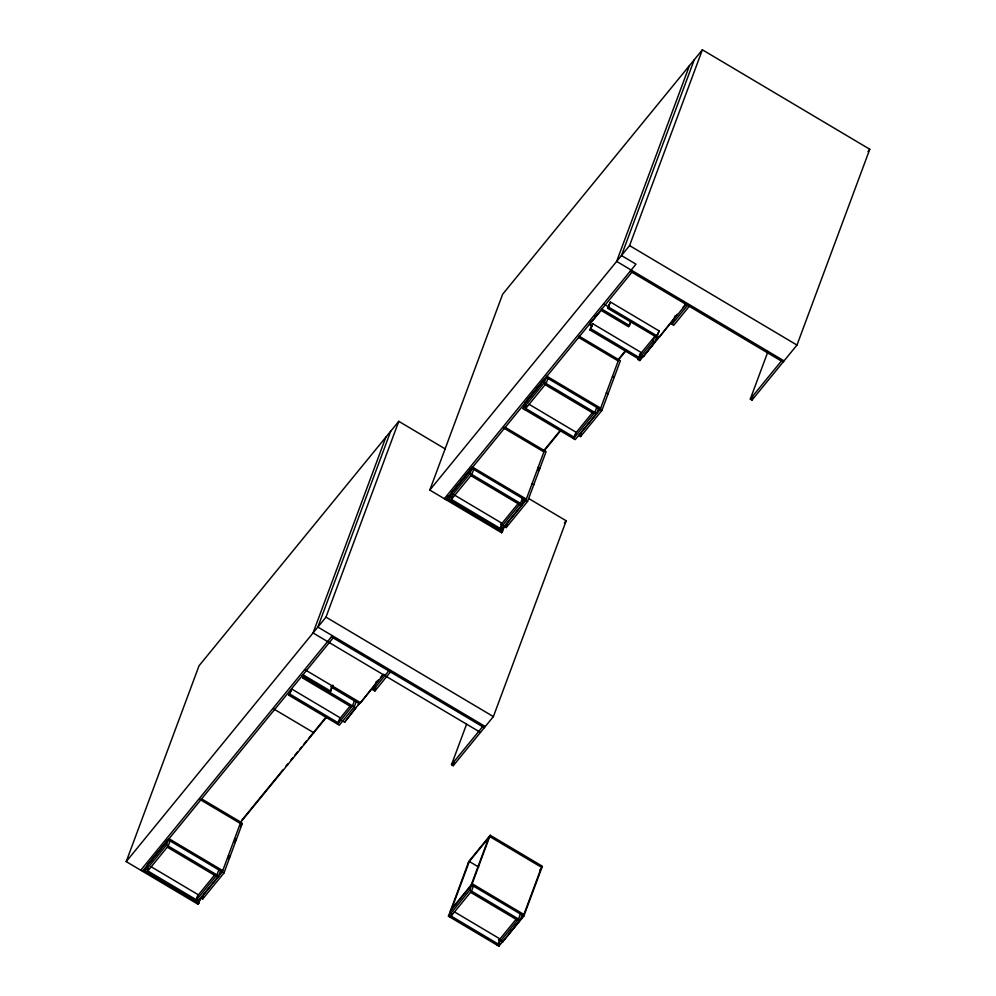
<?xml version="1.0" encoding="UTF-8"?>
<svg xmlns="http://www.w3.org/2000/svg" width="996" height="996" viewBox="0 0 996 996"><rect width="100%" height="100%" fill="white"/><g stroke="black" fill="none" stroke-linecap="round" stroke-linejoin="round"><path stroke-width="1.49" d="M201.18 897.346L198.067 904.293L126.218 861.602L199.026 665.801L398.786 421.333L445.287 448.959M148.753 868.412L147.819 870.94L196.548 899.898L198.428 894.844L151.019 866.669M167.876 839.802L147.495 864.74L145.142 871.102L166.494 844.969L168.847 838.62L222.743 870.629M170.092 840.935L168.212 845.99L146.86 872.123M196.523 898.541L197.469 896.027L214.937 874.637M198.241 899.575L197.308 902.09L218.659 875.957L220.539 870.915M198.067 904.293L200.208 898.517M201.341 798.705L240.783 822.136L222.257 871.936L200.906 898.068L202.624 899.089L203.657 896.325M218.821 869.894L216.941 874.936L195.59 901.069M356.12 701.856L354.24 706.911L339.3 725.2L288.84 695.233L291.691 688.995L340.42 717.954L338.54 723.009L289.811 694.05L291.691 688.995M385.875 437.144L313.055 632.946L480.458 732.409M202.624 899.089L223.976 872.957L242.314 823.505L240.596 822.484M390.681 431.268L317.861 627.069L485.264 726.532M351.563 707.06L302.834 678.114L303.768 675.587M126.218 861.602L325.978 617.134L398.786 421.333M314.288 731.462L313.802 732.757L274.087 709.164M330.411 690.987L332.564 685.223M329.875 692.432L332.988 685.485M338.042 722.922L339.449 719.124L350.667 705.417M504.76 525.813L501.66 532.76L429.799 490.069L502.619 294.268L702.379 49.8L869.782 149.263L796.974 345.064L752.017 400.081L750.299 399.06L768.016 351.426M341.964 720.618L344.616 722.2L356.307 707.172M354.402 700.835L352.522 705.89L337.582 724.179M344.616 722.2L360.042 702.603L358.174 704.894M304.913 669.686L360.527 702.728L378.492 680.031M390.469 671.951L374.932 690.963L373.214 689.942L376.438 681.289M374.932 690.963L376.015 688.074M448.088 495.659L447.005 498.548L502.619 531.59M452.346 496.88L451.412 499.407L500.141 528.366L502.021 523.311L453.292 494.352M472.44 467.087L451.088 493.219L448.735 499.569L470.087 473.436L472.44 467.087L526.336 499.096M473.685 469.402L471.805 474.457L450.453 500.59M598.447 408.435L596.567 413.489L575.215 439.622L523.037 408.621L525.402 402.272L544.812 378.517M526.66 405.945L525.714 408.472L574.455 437.431L576.323 432.376L528.913 404.202M523.037 408.621L544.389 382.489L546.754 376.139L600.65 408.161M547.987 378.468L546.107 383.51L524.755 409.642M501.835 528.042L500.901 530.557L522.253 504.424L524.133 499.382L522.19 501.76M501.66 532.76L503.802 526.984M500.552 524.195L506.217 527.556L507.25 524.792M522.414 498.361L520.535 503.403L499.183 529.536M544.376 450.603L525.851 500.403L504.499 526.535M656.625 337.233L654.745 342.275L639.806 360.577L638.087 359.556L653.027 341.255L654.907 336.212L640.49 353.841L638.623 358.896L589.881 329.95L591.761 324.895L592.732 323.712L641.461 352.671L639.581 357.726L590.852 328.767L592.732 323.712M506.217 527.556L527.569 501.424L546.094 451.624L504.935 427.172M689.469 65.612L616.649 261.413L784.051 360.876M694.274 59.735L621.454 255.536L635.971 264.164L444.328 498.697M429.799 490.069L629.572 245.601L702.379 49.8M639.457 354.203L643.404 356.543L658.344 338.254L607.61 308.25L610.448 302.025L659.178 330.983L656.339 337.208L659.178 330.983M607.61 308.25L610.448 302.025M529 498.697L566.201 520.796L493.381 716.597L453.23 765.725L451.512 764.704L466.539 724.291M574.904 434.816L573.484 438.601L594.849 412.469L596.716 407.414M453.23 765.725L454.3 762.836M618.678 359.668L600.165 409.456L578.813 435.588L580.531 436.609L581.552 433.845M629.198 325.343L630.817 321.011M600.862 310.266L628.663 326.788L631.24 321.272M580.531 436.609L601.883 410.477L620.396 360.689L579.249 336.237M638.087 359.556L639.494 355.759M639.806 360.577L641.212 356.78M643.404 356.543L654.16 342.674M658.344 338.254L658.829 336.947L656.028 340.383M656.663 335.503L659.315 337.071L677.28 314.387M522.128 915.013L520.248 920.067L498.896 946.2L448.449 916.22L468.842 861.378L490.194 835.246L542.372 866.234L523.846 916.034L502.494 942.166L498.486 939.788M451.773 908.701L469.328 861.503L478.69 867.055M452.072 913.544L451.126 916.071L498.137 943.996L500.017 938.954L454.313 911.788M689.257 306.307L673.719 325.319L672.001 324.298L675.226 315.632M471.208 884.921L488.762 837.711M448.449 916.22L469.801 890.088L490.194 835.246M473.399 886.067L471.519 891.109L450.167 917.241M498.896 946.2L499.843 943.673M502.494 942.166L502.98 940.871M520.41 913.992L518.53 919.047L497.178 945.179M523.373 915.909L540.928 868.711M752.017 400.081L753.088 397.192M140.735 870.23L332.378 635.697M589.993 323.227L592.794 319.791M594.662 317.512L597.463 314.076M142.453 871.251L333.137 637.888M446.046 499.718L632.46 271.584L630.742 270.563M147.022 866.047L168.374 839.914L223.976 872.957M450.603 494.514L471.967 468.381L527.569 501.424M524.917 403.567L546.269 377.447L601.883 410.477M600.725 310.802L589.508 324.522L592.147 326.09M288.84 695.233L289.811 694.05M302.834 678.114L303.792 676.931M589.881 329.95L590.852 328.767M241.555 820.48L282.839 769.958M285.79 766.347L287.757 763.944M290.695 760.334L292.662 757.931M294.629 755.516L297.58 751.918M299.547 749.502L301.514 747.1M303.481 744.697L306.432 741.086M308.399 738.683L326.09 717.033M544.165 450.142L559.889 430.907M618.865 358.722L624.766 351.501M240.086 822.982L326.588 717.12M544.663 450.242L561.37 429.799M618.379 360.029L626.26 350.393M240.385 825.858L242.314 823.505M236.301 839.665L234.384 842.018L236.326 839.753L234.583 838.644M537.977 470.598L539.919 468.22L538.201 467.199M501.063 524.494L518.53 503.105M575.364 433.546L592.844 412.17M228.209 858.726L230.151 856.361L228.433 855.327M380.435 677.654L382.377 675.276M683.107 307.254L686.02 303.68M360.527 702.728L383.834 674.205M659.315 337.071L686.505 303.792M373.214 689.942L388.751 670.931M672.001 324.298L687.539 305.286M564.346 523.062L566.201 520.796M867.939 151.529L869.782 149.263M451.512 764.704L482.587 726.682M750.299 399.06L781.374 361.038M468.369 862.673L489.721 836.54L541.886 867.541L539.944 869.919M450.815 909.871L472.166 883.738L524.332 914.739L513.662 927.799M450.329 911.166L471.681 885.046L523.846 916.034M499.058 940.124L516.526 918.748M508.807 933.75L511.72 930.177M629.572 245.601L796.974 345.064M630.207 271.211L783.093 362.058M603.701 304.029L608.992 307.179M608.568 307.079L657.298 336.038M601.821 309.084L629.621 325.605M653.027 341.255L654.745 342.275M578.763 337.532L618.192 360.963M612.503 376.264L614.233 377.285M606.34 392.86L608.058 393.881M544.389 382.489L596.567 413.489M545.148 384.693L593.877 413.639M503.142 427.695L543.891 451.898M532.026 483.807L533.744 484.828M470.087 473.436L522.253 504.424M470.847 475.627L519.576 504.586M325.978 617.134L493.381 716.597M331.419 636.867L484.305 727.703M330.697 686.754L359.556 703.898M303.033 674.74L330.834 691.261M302.074 675.911L354.24 706.911M469.801 890.088L520.248 920.067M470.56 892.292L517.571 920.217M199.549 799.228L240.297 823.431M166.494 844.969L218.659 875.957M167.253 847.16L215.983 876.119M143.412 870.081L199.026 903.123"/></g></svg>
